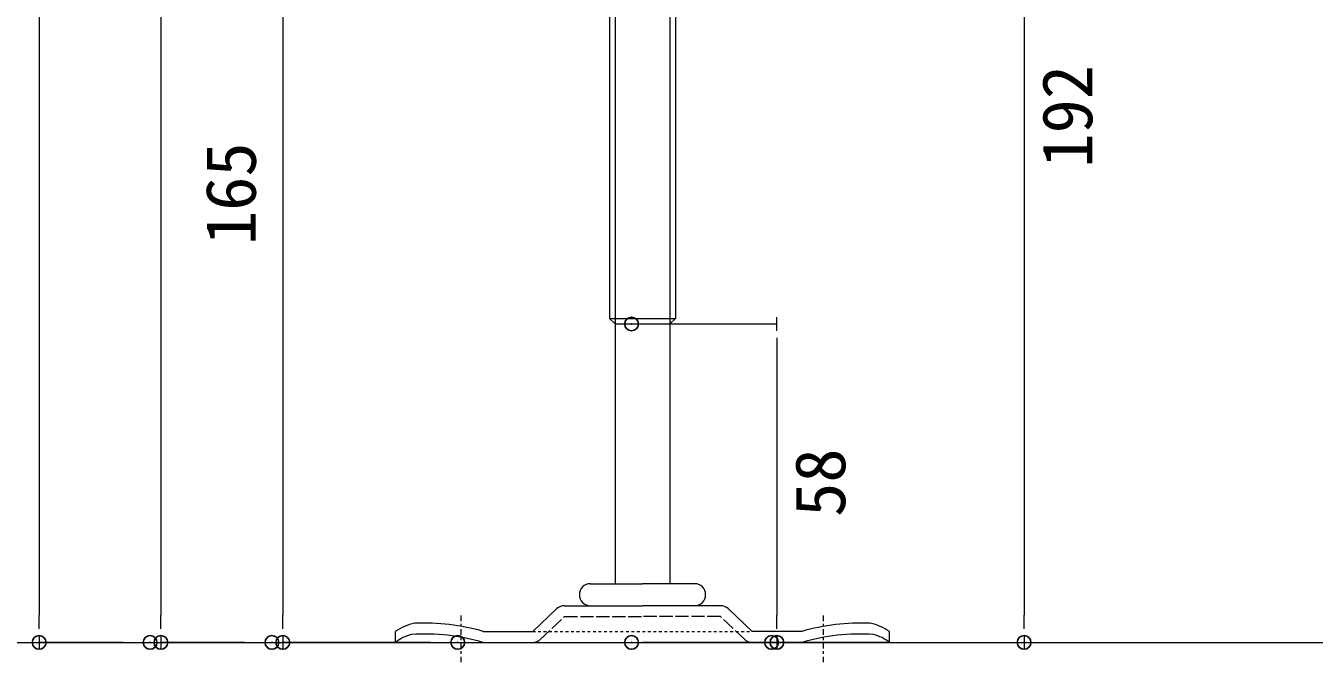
# Model space of a CAD drawing. Units: millimetres, scale not verified. Extents: x -1046 to 854, y -136 to 149.
# Drawn here: x -786.08 to -739.14, y -100.26 to -77.07 of the extents above; entities that cross this region are included whole.
import ezdxf
from ezdxf.enums import TextEntityAlignment as Align

# ---------------------------------------------------------------- set-up
doc = ezdxf.new("R2010")
doc.units = ezdxf.units.MM
doc.header["$PDMODE"] = 32
doc.header["$PDSIZE"] = 0.5
for name, pattern in [('CHAIN1', [8, 5, -1, 1, -1]), ('DASHED1', [1.8, 1.2, -0.6]), ('LONG_DASHED2', [13, 12, -1])]:
    doc.linetypes.add(name, pattern=pattern)
for name, color, linetype, lineweight in [('0-0_一般', 2, 'Continuous', 9), ('0-1_A10_通り芯寸法', 1, 'Continuous', 9), ('0-2_外形線2', 2, 'Continuous', 9), ('0-4_0', 2, 'Continuous', 9)]:
    doc.layers.add(name, color=color, linetype=linetype, lineweight=lineweight)
doc.layers.add('0-5_DEFPOINTS', color=7, linetype='Continuous')
doc.styles.add('ＭＳ ゴシック', font='')
doc.styles.get('ＭＳ ゴシック').set_extended_font_data('MS Gothic')

# ---------------------------------------------------------------- blocks, each defined once
blk = doc.blocks.new('グループ-40-1')
at = {"layer": '0-0_一般', "linetype": 'CHAIN1'}
for p, q in [((-11097.46, -49013.75), (-11097.46, -48970.25)), ((-10767.46, -49013.75), (-10767.46, -48970.25))]:
    blk.add_line(p, q, dxfattribs=at)
at = {"layer": '0-4_0'}
for p, q in [((-10979.96, -48942.25), (-10932.46, -48942.25)), ((-10884.96, -48942.25), (-10932.46, -48942.25)), ((-11003.5, -48962.25), (-10932.46, -48962.25)), ((-10979.96, -48962.25), (-10932.46, -48962.25)), ((-10884.96, -48962.25), (-10932.46, -48962.25)), ((-10861.42, -48962.25), (-10932.46, -48962.25)), ((-11032.46, -48985.75), (-11010.35, -48964.96)), ((-10832.46, -48985.75), (-10854.57, -48964.96)), ((-11157.46, -48995.75), (-11157.46, -48985.75)), ((-11077.46, -48985.75), (-11032.46, -48985.75)), ((-10787.46, -48985.75), (-10832.46, -48985.75)), ((-10707.46, -48995.75), (-10707.46, -48985.75)), ((-11157.46, -48995.75), (-11077.46, -48995.75)), ((-11077.46, -48995.75), (-10932.46, -48995.75)), ((-10787.46, -48995.75), (-10932.46, -48995.75)), ((-10707.46, -48995.75), (-10787.46, -48995.75))]:
    blk.add_line(p, q, dxfattribs=at)
at = {"layer": '0-4_0', "linetype": 'LONG_DASHED2'}
for p, q in [((-11025.61, -48993.03), (-11003.5, -48972.25)), ((-11003.5, -48972.25), (-10932.46, -48972.25)), ((-10861.42, -48972.25), (-10932.46, -48972.25)), ((-10839.31, -48993.03), (-10861.42, -48972.25))]:
    blk.add_line(p, q, dxfattribs=at)
at = {"layer": '0-4_0', "linetype": 'DASHED1'}
blk.add_line((-11032.46, -48985.75), (-10832.46, -48985.75), dxfattribs=at)
at = {"layer": '0-4_0'}
for centre, radius, start, end in [((-10979.96, -48952.25), 10, 90, 180), ((-10979.96, -48952.25), 10, 180, 270), ((-10884.96, -48952.25), 10, 0, 90), ((-10884.96, -48952.25), 10, 270, 0), ((-11003.5, -48972.25), 10, 90, 133.22853), ((-10861.42, -48972.25), 10, 46.77147, 90), ((-11129.41, -49027.14), 50, 102.09637, 124.12695), ((-11130.82, -49178.1), 190, 73.68982, 93.67123), ((-11132.23, -49178.1), 200, 74.1055, 92.19297), ((-10732.69, -49178.1), 200, 87.80703, 105.8945), ((-10734.1, -49178.1), 190, 86.32877, 106.31018), ((-10735.51, -49027.14), 50, 55.87305, 77.90363), ((-11132.67, -49027.14), 40, 104.94806, 128.30284), ((-10732.25, -49027.14), 40, 51.69716, 75.05194)]:
    blk.add_arc(centre, radius, start, end, dxfattribs=at)
at = {"layer": '0-4_0', "linetype": 'LONG_DASHED2'}
for centre, start, end in [((-11032.46, -48985.75), 270, 313.22853), ((-10832.46, -48985.75), 226.77147, 270)]:
    blk.add_arc(centre, 10, start, end, dxfattribs=at)
blk = doc.blocks.new('_DOT')
at = {"layer": '0-4_0', "color": 7}
for p, q in [((-2.5, 0), (-5, 0)), ((-1.25, 0), (1.25, 0))]:
    blk.add_line(p, q, dxfattribs=at)

msp = doc.modelspace()

# ---------------------------------------------------------------- linework, layer by layer
at = {"layer": '0-0_一般'}
for p, q in [((-764.812, -60.137), (-764.812, -87.737)), ((-764.612, -60.137), (-764.612, -97.397)), ((-762.612, -60.137), (-762.612, -97.397)), ((-764.812, -87.737), (-762.412, -87.737)), ((-764.812, -87.737), (-764.612, -87.937)), ((-762.612, -87.937), (-762.412, -87.737)), ((-764.612, -87.937), (-762.612, -87.937))]:
    msp.add_line(p, q, dxfattribs=at)
msp.add_lwpolyline([(-764.812, -60.137), (-762.412, -60.137), (-762.412, -87.737)], dxfattribs=at)
at = {"layer": '0-1_A10_通り芯寸法'}
for p, q in [((-785.59, -43.137), (-785.59, -98.537)), ((-781.154, -48.537), (-781.154, -98.537)), ((-749.714, -62.137), (-749.714, -98.537)), ((-776.714, -67.537), (-776.714, -98.537)), ((-763.007, -87.937), (-758.714, -87.937)), ((-758.714, -88.937), (-758.714, -98.537)), ((-782.547, -99.537), (-785.59, -99.537)), ((-778.112, -99.537), (-781.154, -99.537)), ((-771.344, -99.537), (-776.714, -99.537)), ((-763.007, -99.537), (-758.714, -99.537)), ((-757.907, -99.537), (-749.714, -99.537))]:
    msp.add_line(p, q, dxfattribs=at)
at = {"layer": '0-2_外形線2'}
msp.add_line((-888.314, -99.537), (-651.612, -99.537), dxfattribs=at)
at = {"layer": '0-5_DEFPOINTS'}
for p in [(-764.007, -87.937), (-785.59, -99.537), (-781.547, -99.537), (-781.154, -99.537), (-777.112, -99.537), (-776.714, -99.537), (-770.344, -99.537), (-764.007, -99.537), (-758.907, -99.537), (-758.714, -99.537), (-749.714, -99.537)]:
    msp.add_point(p, dxfattribs=at)

# ---------------------------------------------------------------- block references
at = {"layer": '0-1_A10_通り芯寸法', "xscale": 0.1999878, "yscale": 0.1999878}
for p, rotation in [((-758.714, -87.937), 90), ((-785.59, -99.537), 270), ((-781.154, -99.537), 270), ((-776.714, -99.537), 270), ((-758.714, -99.537), 270), ((-749.714, -99.537), 270)]:
    msp.add_blockref('_DOT', p, dxfattribs=dict(at, rotation=rotation))
at = {"layer": '0-2_外形線2', "xscale": 0.04, "yscale": 0.04}
msp.add_blockref('グループ-40-1', (-326.314, 1860.293), dxfattribs=at)

# ---------------------------------------------------------------- texts
at = {"layer": '0-1_A10_通り芯寸法', "style": 'ＭＳ ゴシック'}
for s, p in [('192', (-746.677, -82.243)), ('165', (-777.147, -85.062)), ('58', (-755.677, -94.963))]:
    msp.add_text(s, height=1.833, rotation=90, dxfattribs=at).set_placement(p, align=Align.BOTTOM_LEFT)

doc.saveas('drawing.dxf')
